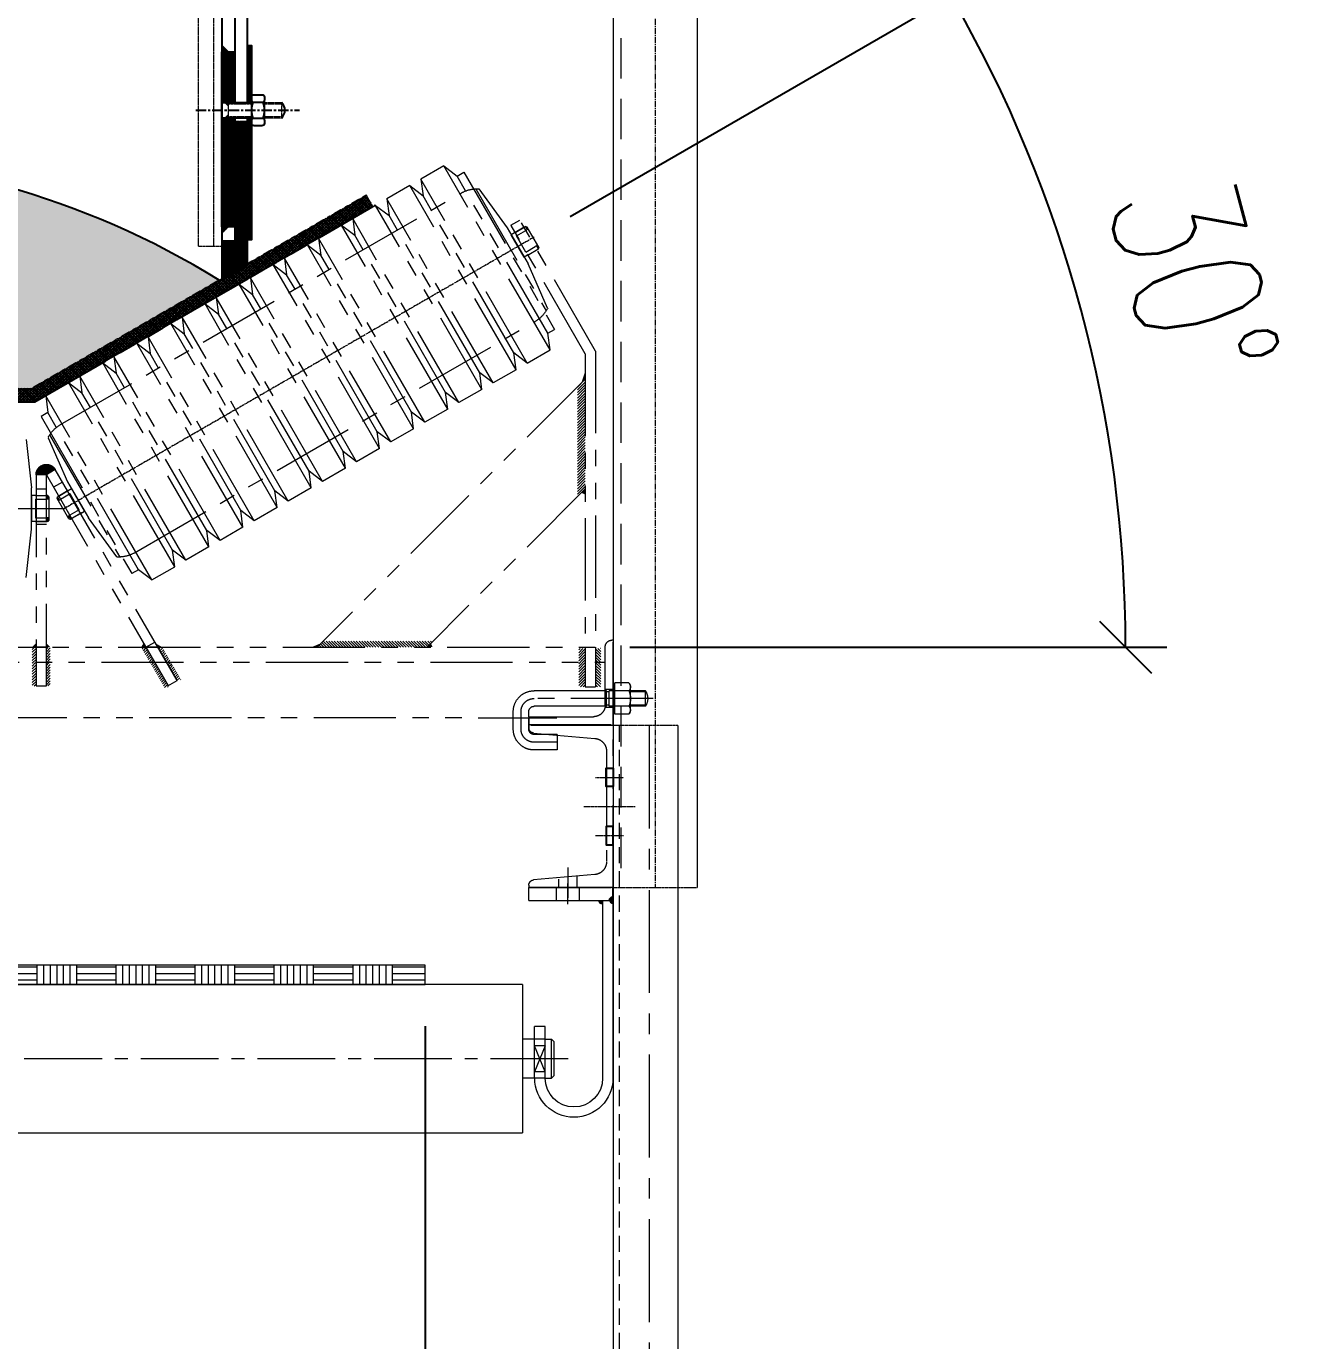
# Model space of a CAD drawing. Header units: millimetres. Extents: x -243837 to -5443, y 40 to 285140.
# Drawn here: x -50875 to -46911, y 73279 to 77337 of the extents above; entities that cross this region are included whole.
import ezdxf

# ---------------------------------------------------------------- set-up
doc = ezdxf.new("R2010")
doc.units = ezdxf.units.MM
for name, pattern in [('CENTER', [50.8, 31.75, -6.35, 6.35, -6.35]), ('CENTER2', [1.125, 0.75, -0.125, 0.125, -0.125]), ('CONTINOUS', [0]), ('DASHDOT2', [0.5, 0.25, -0.125, 0, -0.125]), ('HIDDEN', [0.375, 0.25, -0.125]), ('PHANTOM', [63.5, 31.75, -6.35, 6.35, -6.35, 6.35, -6.35])]:
    doc.linetypes.add(name, pattern=pattern)
for name, color, linetype in [('CL', 7, 'Continuous'), ('hat1', 6, 'Continuous'), ('REF', 6, 'DASHDOT2')]:
    doc.layers.add(name, color=color, linetype=linetype)
for name, color, linetype, lineweight in [('DIM', 1, 'Continuous', 9), ('OBJECT R', 3, 'Continuous', 25), ('R- PHANTOM', 3, 'PHANTOM', 9), ('R-CENTER', 1, 'CENTER2', 5), ('R-HIDDEN', 3, 'HIDDEN', 9), ('R-OBJECT', 2, 'Continuous', 20)]:
    doc.layers.add(name, color=color, linetype=linetype, lineweight=lineweight)
doc.styles.add('KA', font='romans.shx', dxfattribs={"width": 0.7})
doc.dimstyles.new('Copy of rakesh4', dxfattribs={"dimscale": 160, "dimtxt": 2.5, "dimasz": 1, "dimexe": 0.8, "dimexo": 0.8, "dimgap": 1, "dimtad": 1, "dimdec": 0, "dimlfac": 0.25, "dimzin": 0, "dimdsep": 46, "dimtxsty": 'KA', "dimblk": 'OBLIQUE', "dimcen": 1.5, "dimclrd": 1, "dimclre": 1, "dimclrt": 2, "dimadec": 0, "dimazin": 0, "dimtfac": 1, "dimtdec": 0, "dimtmove": 0, "dimatfit": 2, "dimfxl": 0, "dimtolj": 1, "dimtzin": 0, "dimarcsym": 1})

# ---------------------------------------------------------------- blocks, each defined once
blk = doc.blocks.new('_Oblique')
at = {"color": 0, "linetype": 'ByBlock', "lineweight": -2}
blk.add_line((-0.5, -0.5), (0.5, 0.5), dxfattribs=at)
blk = doc.blocks.new('*D298')
at = {"layer": 'DEFPOINTS', "color": 0, "transparency": 16777216}
for p in [(-53642.9, 74378.1, 139.9), (-49642.8, 74378.1, 139.9), (-53642.9, 72114)]:
    blk.add_point(p, dxfattribs=at)
at = {"layer": 'DIM', "color": 1, "lineweight": -2, "transparency": 16777216}
for p, q in [((-53642.9, 74250.1), (-53642.9, 71986)), ((-49642.8, 74250.1), (-49642.8, 71986)), ((-49642.8, 72114), (-53642.9, 72114))]:
    blk.add_line(p, q, dxfattribs=at)
at = {"layer": 'DIM', "color": 1, "lineweight": -2, "transparency": 16777216, "xscale": 160, "yscale": 160, "zscale": 160, "rotation": 180}
blk.add_blockref('_Oblique', (-53642.9, 72114), dxfattribs=at)
at = {"layer": 'DIM', "color": 1, "lineweight": -2, "transparency": 16777216, "xscale": 160, "yscale": 160, "zscale": 160}
blk.add_blockref('_Oblique', (-49642.8, 72114), dxfattribs=at)
at = {"layer": 'DIM', "color": 2, "transparency": 16777216, "insert": (-51642.8, 72578.7), "char_height": 400, "attachment_point": 5, "style": 'KA'}
blk.add_mtext('\\A1;1000 B/W', dxfattribs=at)
blk = doc.blocks.new('A$C7E6319B4')
at = {"layer": 'R-OBJECT'}
blk.add_hatch(color=1, dxfattribs=at).paths.add_polyline_path([(29.9, 345.6), (29.9, 342.7), (32.8, 342.7, 0.414214)])
blk.add_hatch(color=1, dxfattribs=at).paths.add_polyline_path([(29.9, 345.6), (29.9, 342.7), (32.8, 342.7, 0.414214)])
h = blk.add_hatch(color=1, dxfattribs=at)
h.paths.add_polyline_path([(40.8, 342.7), (37.9, 342.7), (37.9, 339.8, 0.414214)])
h.paths.add_polyline_path([(32.8, 342.7), (29.9, 342.7), (29.9, 339.8, 0.414214)])
h = blk.add_hatch(color=1, dxfattribs=at)
h.paths.add_polyline_path([(40.8, 342.7), (37.9, 342.7), (37.9, 339.8, 0.414214)])
h.paths.add_polyline_path([(32.8, 342.7), (29.9, 342.7), (29.9, 339.8, 0.414214)])
h = blk.add_hatch(dxfattribs=at)
h.set_pattern_fill('AR-PARQ1', color=1, scale=0.1)
h.paths.add_polyline_path([(174.9, 292.7), (1174.9, 292.7), (1174.9, 277.7), (174.9, 277.7)])
for p, q in [((64.9, 339.7), (64.9, 355.7)), ((64.9, 339.7), (64.9, 355.7)), ((29.9, 342.7), (29.9, 352.7)), ((29.9, 352.7), (94.9, 352.7)), ((29.9, 342.7), (29.9, 352.7)), ((55.9, 352.7), (55.9, 342.7)), ((73.9, 352.7), (73.9, 342.7)), ((94.9, 342.7), (94.9, 352.7)), ((29.9, 342.7), (29.9, 205.5)), ((94.9, 342.7), (29.9, 342.7)), ((37.9, 342.7), (37.9, 205.5)), ((99.9, 277.7), (1249.9, 277.7)), ((99.9, 277.7), (99.9, 163.4)), ((82.4, 205.5), (82.4, 245.5)), ((82.4, 245.5), (90.4, 245.5)), ((90.4, 205.5), (90.4, 245.5)), ((77.4, 235.5), (75.4, 233.5)), ((75.4, 207.5), (75.4, 233.5)), ((77.4, 205.5), (77.4, 235.5)), ((82.4, 235.5), (77.4, 235.5)), ((82.4, 235.5), (90.4, 235.5)), ((82.4, 235.5), (90.4, 235.5)), ((90.4, 235.5), (99.9, 235.5)), ((82.4, 210.5), (90.4, 230.5)), ((82.4, 230.5), (90.4, 210.5)), ((82.4, 230.5), (90.4, 230.5)), ((77.4, 205.5), (75.4, 207.5)), ((82.4, 205.5), (77.4, 205.5)), ((82.4, 210.5), (90.4, 210.5)), ((82.4, 210.5), (90.4, 210.5)), ((82.4, 205.5), (90.4, 205.5)), ((90.4, 205.5), (99.9, 205.5)), ((1249.9, 163.4), (99.9, 163.4))]:
    blk.add_line(p, q, dxfattribs=at)
at = {"layer": 'R-OBJECT', "color": 1, "linetype": 'CENTER2', "ltscale": 80}
blk.add_line((64.4, 220.5), (1285.4, 220.5), dxfattribs=at)
at = {"layer": 'R-OBJECT'}
blk.add_lwpolyline([(174.9, 292.7), (1174.9, 292.7), (1174.9, 277.7), (174.9, 277.7)], close=True, dxfattribs=at)
at = {"layer": 'R-OBJECT', "color": 1}
for centre, start, end in [((29.9, 342.7), 0, 90), ((29.9, 342.7), 0, 90), ((37.9, 342.7), 270, 0), ((37.9, 342.7), 270, 0)]:
    blk.add_arc(centre, 2.89, start, end, dxfattribs=at)
at = {"layer": 'R-OBJECT'}
for radius in [30.2, 22.2]:
    blk.add_arc((60.1, 205.5), radius, 180, 0, dxfattribs=at)
blk = doc.blocks.new('*D299')
at = {"layer": 'DEFPOINTS', "color": 0, "transparency": 16777216}
for p in [(-49306.3, 76685.6), (-47541.1, 76117.8), (-50760.4, 75846), (-54198.9, 75420), (-49138.8, 75420)]:
    blk.add_point(p, dxfattribs=at)
at = {"layer": 'DIM', "color": 1, "lineweight": -2, "transparency": 16777216}
for p, q in [((-49195.5, 76749.6), (-47907.5, 77493.2)), ((-49010.8, 75420), (-47352, 75420))]:
    blk.add_line(p, q, dxfattribs=at)
blk.add_arc((-51498.3, 75420), 4018.3, 360, 30, dxfattribs=at)
at = {"layer": 'DIM', "color": 1, "lineweight": -2, "transparency": 16777216, "xscale": 160, "yscale": 160, "zscale": 160}
for p, rotation in [((-48018.4, 77429.2), 119.999999999995), ((-47480, 75420), 269.999999999999)]:
    blk.add_blockref('_Oblique', p, dxfattribs=dict(at, rotation=rotation))
at = {"layer": 'DIM', "color": 2, "transparency": 16777216, "insert": (-47269.2, 76553.2), "char_height": 400, "attachment_point": 5, "rotation": 285, "style": 'KA'}
blk.add_mtext('\\A1;30°', dxfattribs=at)
blk = doc.blocks.new('A$C28B918F8')
at = {"layer": 'R- PHANTOM', "ltscale": 2}
blk.add_hatch(color=256, dxfattribs=at).paths.add_polyline_path([(52.4, 406.3), (52.4, 400.4), (55.4, 397.4)])
for p, q in [((146, 560), (76, 438.7)), ((79.5, 422.8), (161.5, 564.9)), ((151.2, 557), (146, 560)), ((161.5, 564.9), (151.2, 557)), ((161.5, 564.9), (179.2, 554.7)), ((81.2, 435.7), (151.2, 557)), ((97.2, 412.6), (179.2, 554.7)), ((105.8, 407.6), (187.8, 549.7)), ((179.2, 554.7), (177.5, 541.8)), ((187.8, 549.7), (177.5, 541.8)), ((187.8, 549.7), (205.5, 539.4)), ((136.8, 547.2), (82.5, 453)), ((107.5, 420.5), (177.5, 541.8)), ((134.5, 547.1), (112.5, 517)), ((123.5, 397.4), (205.5, 539.4)), ((123.5, 397.4), (205.5, 539.4)), ((457.4, 365.3), (148.1, 543.9)), ((205.5, 539.4), (203.8, 526.6)), ((216.3, 533.2), (221.3, 541.9)), ((219.1, 531.6), (226.5, 538.9)), ((221.3, 541.9), (480.1, 392.5)), ((250.3, 513.6), (223, 540.9)), ((132.2, 392.4), (214.2, 534.4)), ((214.2, 534.4), (203.8, 526.6)), ((214.2, 534.4), (231.9, 524.2)), ((214.5, 534.3), (477.4, 382.5)), ((477.4, 382.5), (216.3, 533.2)), ((229.4, 525.7), (218.3, 536.7)), ((224.7, 528.3), (232.1, 535.7)), ((230.4, 525.1), (237.7, 532.4)), ((236, 521.9), (243.3, 529.2)), ((271.2, 501.5), (243.9, 528.8)), ((44.4, 422), (102.8, 523.1)), ((52.4, 419.9), (109.7, 519.1)), ((88.3, 502.1), (97.3, 517.6)), ((98.6, 518), (97.2, 515.5)), ((97.3, 517.6), (98.6, 518)), ((98.6, 518), (99.5, 517.5)), ((106, 513.8), (99, 517.8)), ((106, 513.8), (99, 517.8)), ((106, 513.8), (99.1, 517.8)), ((99.5, 517.5), (106.4, 513.5)), ((106.9, 513.3), (99.5, 517.5)), ((106.9, 513.3), (99.5, 517.5)), ((109.7, 519.1), (102.8, 523.1)), ((133.8, 405.3), (203.8, 526.6)), ((149.9, 382.2), (231.9, 524.2)), ((149.9, 382.2), (231.9, 524.2)), ((158.5, 377.2), (240.5, 519.2)), ((231.9, 524.2), (230.2, 511.3)), ((240.5, 519.2), (230.2, 511.3)), ((240.5, 519.2), (258.2, 509)), ((241.6, 518.6), (248.9, 526)), ((247.2, 515.4), (254.5, 522.7)), ((252.8, 512.2), (260.1, 519.5)), ((96.4, 516), (98.1, 515)), ((112.5, 517), (96.5, 489.2)), ((105.4, 510.8), (98.1, 515)), ((98.3, 498.4), (105.4, 510.8)), ((99.5, 494.4), (109.5, 511.8)), ((106.9, 513.3), (109.5, 511.8)), ((160.2, 390.1), (230.2, 511.3)), ((176.2, 367), (258.2, 509)), ((176.2, 367), (258.2, 509)), ((258.2, 509), (256.5, 496.1)), ((258.4, 508.9), (265.7, 516.3)), ((264, 505.7), (271.3, 513)), ((292.1, 489.5), (264.8, 516.8)), ((269.6, 502.5), (276.9, 509.8)), ((88.3, 502.1), (88.6, 500.7)), ((90.1, 503.2), (88.6, 500.7)), ((88.6, 500.7), (89.5, 500.2)), ((96, 496.4), (89, 500.5)), ((89.2, 503.7), (90.9, 502.7)), ((96.4, 496.2), (89.5, 500.2)), ((96.9, 495.9), (89.5, 500.2)), ((98.3, 498.4), (90.9, 502.7)), ((184.9, 362), (266.9, 504)), ((266.9, 504), (256.5, 496.1)), ((266.9, 504), (284.5, 493.8)), ((275.2, 499.2), (282.5, 506.5)), ((280.8, 496), (288.1, 503.3)), ((313, 477.4), (285.7, 504.7)), ((286.4, 492.8), (293.7, 500.1)), ((81.4, 455.1), (96.5, 489.2)), ((96.9, 495.9), (99.5, 494.4)), ((186.5, 374.9), (256.5, 496.1)), ((202.5, 351.8), (284.5, 493.8)), ((202.5, 351.8), (284.5, 493.8)), ((211.2, 346.8), (293.2, 488.8)), ((284.5, 493.8), (282.9, 480.9)), ((293.2, 488.8), (282.9, 480.9)), ((292, 489.5), (299.3, 496.8)), ((293.2, 488.8), (310.9, 478.6)), ((297.6, 486.3), (304.9, 493.6)), ((303.2, 483.1), (310.5, 490.4)), ((333.9, 465.3), (306.6, 492.6)), ((308.8, 479.8), (316.1, 487.1)), ((212.9, 359.7), (282.9, 480.9)), ((228.9, 336.6), (310.9, 478.6)), ((228.9, 336.6), (310.9, 478.6)), ((310.9, 478.6), (309.2, 465.7)), ((314.4, 476.6), (321.7, 483.9)), ((320, 473.3), (327.3, 480.7)), ((325.6, 470.1), (332.9, 477.4)), ((354.9, 453.2), (327.5, 480.6)), ((237.5, 331.6), (319.5, 473.6)), ((319.5, 473.6), (309.2, 465.7)), ((319.5, 473.6), (337.2, 463.4)), ((331.2, 466.9), (338.5, 474.2)), ((336.8, 463.6), (344.1, 471)), ((342.4, 460.4), (349.7, 467.7)), ((375.8, 441.2), (348.4, 468.5)), ((239.2, 344.5), (309.2, 465.7)), ((255.2, 321.4), (337.2, 463.4)), ((255.2, 321.4), (337.2, 463.4)), ((263.9, 316.4), (345.9, 458.4)), ((337.2, 463.4), (335.6, 450.5)), ((345.9, 458.4), (335.6, 450.5)), ((345.9, 458.4), (363.6, 448.2)), ((348, 457.2), (355.3, 464.5)), ((353.6, 453.9), (361, 461.3)), ((359.2, 450.7), (366.6, 458)), ((265.6, 329.3), (335.6, 450.5)), ((281.6, 306.2), (363.6, 448.2)), ((281.6, 306.2), (363.6, 448.2)), ((363.6, 448.2), (361.9, 435.3)), ((364.8, 447.5), (372.2, 454.8)), ((396.7, 429.1), (369.4, 456.4)), ((370.4, 444.2), (377.8, 451.5)), ((376, 441), (383.4, 448.3)), ((81.2, 435.7), (76, 438.7)), ((400.3, 266.3), (91, 444.9)), ((290.2, 301.2), (372.2, 443.2)), ((372.2, 443.2), (361.9, 435.3)), ((372.2, 443.2), (389.9, 433)), ((381.7, 437.8), (389, 445.1)), ((387.3, 434.5), (394.6, 441.8)), ((417.6, 417), (390.3, 444.3)), ((392.9, 431.3), (400.2, 438.6)), ((79.5, 422.8), (81.2, 435.7)), ((291.9, 314.1), (361.9, 435.3)), ((307.9, 291), (389.9, 433)), ((307.9, 291), (389.9, 433)), ((316.6, 286), (398.6, 428)), ((389.9, 433), (388.2, 420.1)), ((398.6, 428), (388.2, 420.1)), ((398.5, 428.1), (405.8, 435.4)), ((398.6, 428), (416.2, 417.8)), ((404.1, 424.8), (411.4, 432.1)), ((409.7, 421.6), (417, 428.9)), ((438.5, 404.9), (411.2, 432.3)), ((44.4, 422), (44.4, 166.5)), ((52.4, 419.9), (52.4, 166.5)), ((97.2, 412.6), (79.5, 422.8)), ((97.2, 412.6), (107.5, 420.5)), ((105.8, 407.6), (107.5, 420.5)), ((318.2, 298.9), (388.2, 420.1)), ((334.2, 275.8), (416.2, 417.8)), ((334.2, 275.8), (416.2, 417.8)), ((416.2, 417.8), (414.6, 404.9)), ((415.3, 418.3), (422.6, 425.7)), ((420.9, 415.1), (428.2, 422.4)), ((426.5, 411.9), (433.8, 419.2)), ((459.4, 392.9), (432.1, 420.2)), ((432.1, 408.6), (439.4, 416)), ((105.8, 407.6), (123.5, 397.4)), ((342.9, 270.8), (424.9, 412.8)), ((424.9, 412.8), (414.6, 404.9)), ((424.9, 412.8), (442.6, 402.6)), ((437.7, 405.4), (445, 412.7)), ((443.3, 402.2), (450.6, 409.5)), ((448.9, 398.9), (456.2, 406.3)), ((478.6, 382.5), (453, 408.1)), ((52.4, 400.4), (259.3, 193.5)), ((58.4, 394.2), (52.4, 400.2)), ((58.4, 392.1), (52.4, 398.1)), ((58.4, 390), (52.4, 396)), ((123.5, 397.4), (133.8, 405.3)), ((132.2, 392.4), (133.8, 405.3)), ((344.6, 283.6), (414.6, 404.9)), ((360.6, 260.5), (442.6, 402.6)), ((360.6, 260.5), (442.6, 402.6)), ((369.3, 255.5), (451.3, 397.6)), ((442.6, 402.6), (440.9, 389.7)), ((451.3, 397.6), (440.9, 389.7)), ((468.9, 387.4), (451.3, 397.6)), ((454.5, 395.7), (461.8, 403)), ((460.1, 392.5), (467.4, 399.8)), ((465.7, 389.2), (473, 396.5)), ((487.5, 382.5), (473.9, 396)), ((58.4, 387.9), (52.4, 393.9)), ((58.4, 385.7), (52.4, 391.7)), ((58.4, 383.6), (52.4, 389.6)), ((58.4, 381.5), (52.4, 387.5)), ((132.2, 392.4), (149.9, 382.2)), ((149.9, 382.2), (160.2, 390.1)), ((158.5, 377.2), (160.2, 390.1)), ((370.9, 268.4), (440.9, 389.7)), ((386.9, 245.3), (468.9, 387.4)), ((468.9, 387.4), (467.3, 374.5)), ((471.3, 386), (478.6, 393.3)), ((476.9, 382.8), (486.6, 392.5)), ((871.7, 392.5), (480.1, 392.5)), ((58.4, 379.4), (52.4, 385.4)), ((58.4, 377.3), (52.4, 383.3)), ((58.4, 375.1), (52.4, 381.1)), ((58.4, 373), (52.4, 379)), ((58.4, 370.9), (52.4, 376.9)), ((158.5, 377.2), (176.2, 367)), ((874.4, 382.5), (477.4, 382.5)), ((58.4, 368.8), (52.4, 374.8)), ((58.4, 366.7), (52.4, 372.7)), ((58.4, 364.5), (52.4, 370.5)), ((58.4, 362.4), (52.4, 368.4)), ((58.4, 360.3), (52.4, 366.3)), ((176.2, 367), (186.5, 374.9)), ((184.9, 362), (186.5, 374.9)), ((397.3, 253.2), (467.3, 374.5)), ((472.5, 371.5), (402.5, 250.2)), ((467.3, 374.5), (472.5, 371.5)), ((58.4, 358.2), (52.4, 364.2)), ((58.4, 356), (52.4, 362)), ((58.4, 353.9), (52.4, 359.9)), ((58.4, 351.8), (52.4, 357.8)), ((58.4, 349.7), (52.4, 355.7)), ((184.9, 362), (202.5, 351.8)), ((202.5, 351.8), (212.9, 359.7)), ((211.2, 346.8), (212.9, 359.7)), ((465.9, 357.2), (411.6, 263)), ((467.1, 355.1), (452, 321)), ((58.4, 347.6), (52.4, 353.6)), ((58.4, 345.4), (52.4, 351.4)), ((58.4, 343.3), (52.4, 349.3)), ((58.4, 341.2), (52.4, 347.2)), ((58.4, 339.1), (52.4, 345.1)), ((211.2, 346.8), (228.9, 336.6)), ((483.9, 353.6), (479.9, 316.5)), ((58.4, 337), (52.4, 343)), ((58.4, 334.8), (52.4, 340.8)), ((58.4, 332.7), (52.4, 338.7)), ((58.4, 330.6), (52.4, 336.6)), ((228.9, 336.6), (239.2, 344.5)), ((237.5, 331.6), (239.2, 344.5)), ((58.4, 328.5), (52.4, 334.5)), ((58.4, 326.3), (52.4, 332.3)), ((58.4, 324.2), (52.4, 330.2)), ((58.4, 322.1), (52.4, 328.1)), ((58.4, 320), (52.4, 326)), ((237.5, 331.6), (255.2, 321.4)), ((255.2, 321.4), (265.6, 329.3)), ((263.9, 316.4), (265.6, 329.3)), ((367.5, 167.7), (461.5, 330.5)), ((468.4, 326.5), (374.4, 163.7)), ((461.5, 330.5), (464.4, 333.4)), ((461.5, 330.5), (468.4, 326.5)), ((461.6, 330.4), (464.8, 333.6)), ((461.7, 330.3), (465.1, 333.7)), ((461.8, 330.3), (465.4, 333.9)), ((461.8, 331), (463.9, 333.1)), ((461.9, 330.2), (465.7, 334)), ((462, 330.1), (466, 334.1)), ((462.1, 330.1), (466.2, 334.2)), ((462.3, 330), (466.5, 334.2)), ((462.4, 330), (466.7, 334.3)), ((462.5, 329.9), (466.9, 334.3)), ((462.5, 331.8), (463, 332.4)), ((462.6, 329.8), (467.1, 334.4)), ((462.7, 329.8), (467.3, 334.4)), ((462.8, 329.7), (467.5, 334.4)), ((462.9, 329.6), (467.7, 334.4)), ((463, 329.6), (467.9, 334.5)), ((463.2, 329.5), (468.1, 334.5)), ((463.3, 329.4), (468.3, 334.5)), ((463.4, 329.4), (468.5, 334.5)), ((463.5, 329.3), (468.6, 334.5)), ((463.6, 329.2), (468.8, 334.5)), ((463.7, 329.2), (469, 334.4)), ((463.8, 329.1), (469.1, 334.4)), ((463.9, 329), (469.3, 334.4)), ((464.1, 329), (469.5, 334.4)), ((464.2, 328.9), (469.6, 334.4)), ((464.3, 328.9), (469.8, 334.3)), ((464.4, 328.8), (469.9, 334.3)), ((464.5, 328.7), (470.1, 334.3)), ((464.6, 328.7), (470.2, 334.3)), ((464.7, 328.6), (470.4, 334.2)), ((464.8, 328.5), (470.5, 334.2)), ((464.9, 328.5), (470.6, 334.2)), ((465.1, 328.4), (470.8, 334.1)), ((465.2, 328.3), (470.9, 334.1)), ((465.3, 328.3), (471, 334)), ((465.4, 328.2), (471.2, 334)), ((465.5, 328.1), (471.3, 333.9)), ((465.6, 328.1), (471.4, 333.9)), ((465.7, 328), (471.5, 333.8)), ((465.8, 327.9), (471.7, 333.8)), ((466, 327.9), (471.8, 333.7)), ((466.1, 327.8), (471.9, 333.7)), ((466.2, 327.8), (472, 333.6)), ((466.3, 327.7), (472.1, 333.5)), ((466.4, 327.6), (472.3, 333.5)), ((466.5, 327.6), (472.4, 333.4)), ((466.6, 327.5), (472.5, 333.4)), ((466.7, 327.4), (472.6, 333.3)), ((466.9, 327.4), (472.7, 333.2)), ((467, 327.3), (472.8, 333.1)), ((467.1, 327.2), (472.9, 333.1)), ((467.2, 327.2), (473, 333)), ((467.3, 327.1), (473.1, 332.9)), ((467.4, 327), (473.2, 332.9)), ((467.5, 327), (473.3, 332.8)), ((467.6, 326.9), (473.4, 332.7)), ((467.8, 326.8), (473.5, 332.6)), ((467.9, 326.8), (473.6, 332.5)), ((468, 326.7), (473.7, 332.5)), ((468.1, 326.7), (473.8, 332.4)), ((468.2, 326.6), (473.9, 332.3)), ((468.3, 326.5), (474, 332.2)), ((468.4, 326.5), (474.1, 332.1)), ((468.4, 163.5), (468.4, 326.5)), ((468.4, 326.5), (476.4, 326.5)), ((468.6, 326.5), (474.2, 332)), ((468.8, 326.5), (474.3, 331.9)), ((469, 326.5), (474.3, 331.8)), ((469.1, 326.5), (474.4, 331.7)), ((469.3, 326.5), (474.5, 331.7)), ((469.5, 326.5), (474.6, 331.6)), ((469.7, 326.5), (474.7, 331.5)), ((469.8, 326.5), (474.7, 331.4)), ((470, 326.5), (474.8, 331.3)), ((470.2, 326.5), (474.9, 331.2)), ((470.4, 326.5), (475, 331.1)), ((470.5, 326.5), (475, 331)), ((470.7, 326.5), (475.1, 330.8)), ((470.9, 326.5), (475.2, 330.7)), ((471.1, 326.5), (475.2, 330.6)), ((471.3, 326.5), (475.3, 330.5)), ((471.4, 326.5), (475.4, 330.4)), ((471.6, 326.5), (475.4, 330.3)), ((471.8, 326.5), (475.5, 330.2)), ((472, 326.5), (475.6, 330.1)), ((472.1, 326.5), (475.6, 329.9)), ((472.3, 326.5), (475.7, 329.8)), ((472.5, 326.5), (475.7, 329.7)), ((472.7, 326.5), (475.8, 329.6)), ((472.8, 326.5), (475.8, 329.5)), ((473, 326.5), (475.9, 329.3)), ((473.2, 326.5), (475.9, 329.2)), ((473.4, 326.5), (476, 329.1)), ((473.6, 326.5), (476, 328.9)), ((473.7, 326.5), (476.1, 328.8)), ((473.9, 326.5), (476.1, 328.7)), ((474.1, 326.5), (476.1, 328.5)), ((474.3, 326.5), (476.2, 328.4)), ((474.4, 326.5), (476.2, 328.2)), ((474.6, 326.5), (476.2, 328.1)), ((474.8, 326.5), (476.3, 327.9)), ((475, 326.5), (476.3, 327.8)), ((475.1, 326.5), (476.3, 327.6)), ((475.3, 326.5), (476.3, 327.5)), ((475.5, 326.5), (476.4, 327.3)), ((475.7, 326.5), (476.4, 327.2)), ((475.9, 326.5), (476.4, 327)), ((476, 326.5), (476.4, 326.8)), ((476.2, 326.5), (476.4, 326.7)), ((476.4, 326.5), (476.4, 163.5)), ((476.4, 326.5), (476.4, 326.5)), ((58.4, 317.9), (52.4, 323.9)), ((58.4, 315.7), (52.4, 321.7)), ((58.4, 313.6), (52.4, 319.6)), ((58.4, 311.5), (52.4, 317.5)), ((52.4, 315.6), (174.5, 193.5)), ((263.9, 316.4), (281.6, 306.2)), ((452, 321), (436, 293.2)), ((439, 298.4), (449, 315.8)), ((451.6, 314.3), (449, 315.8)), ((456, 320.9), (462.9, 316.9)), ((468.4, 315.5), (476.4, 315.5)), ((479.9, 284.5), (479.9, 316.5)), ((281.6, 306.2), (291.9, 314.1)), ((290.2, 301.2), (291.9, 314.1)), ((443, 299.4), (450.1, 311.8)), ((450.1, 311.8), (457.5, 307.5)), ((451.1, 292.6), (460.1, 308.1)), ((451.6, 314.3), (458.9, 310)), ((451.6, 314.3), (458.9, 310)), ((458.9, 310), (452, 314)), ((452.4, 313.8), (459.3, 309.8)), ((459.2, 306.5), (457.5, 307.5)), ((459.8, 309.5), (458.4, 307)), ((459.8, 309.5), (458.9, 310)), ((460.1, 308.1), (459.8, 309.5)), ((466.4, 309.5), (467.4, 310.5)), ((466.4, 309.5), (466.4, 291.5)), ((466.4, 307.6), (468.4, 307.6)), ((467.4, 310.5), (468.4, 310.5)), ((467.4, 307.6), (467.4, 310.5)), ((475.9, 310.5), (467.9, 310.5)), ((476.9, 310.5), (468.4, 310.5)), ((476.9, 307.6), (468.4, 307.6)), ((476.9, 310.5), (479.9, 310.5)), ((476.9, 307.6), (476.9, 293.3)), ((479.9, 310.5), (479.9, 290.5)), ((290.2, 301.2), (307.9, 291)), ((307.9, 291), (318.2, 298.9)), ((316.6, 286), (318.2, 298.9)), ((441.6, 296.9), (439, 298.4)), ((441.2, 297.1), (448.2, 293.1)), ((441.6, 296.9), (448.9, 292.7)), ((442.4, 296.4), (449.3, 292.4)), ((443, 299.4), (450.3, 295.2)), ((451.2, 294.7), (449.8, 292.2)), ((452.1, 294.2), (450.3, 295.2)), ((316.6, 286), (334.2, 275.8)), ((413.9, 263.1), (436, 293.2)), ((449.8, 292.2), (448.9, 292.7)), ((451.1, 292.6), (449.8, 292.2)), ((466.4, 293.3), (468.4, 293.3)), ((466.4, 291.5), (467.4, 290.5)), ((467.4, 290.5), (467.4, 293.3)), ((467.4, 290.5), (468.4, 290.5)), ((475.9, 290.5), (467.9, 290.5)), ((476.9, 293.3), (468.4, 293.3)), ((468.4, 290.5), (476.4, 290.5)), ((476.9, 290.5), (468.4, 290.5)), ((476.9, 290.5), (468.4, 290.5)), ((468.4, 288), (476.4, 288)), ((476.9, 290.5), (479.9, 290.5)), ((483.9, 247.3), (479.9, 284.5)), ((334.2, 275.8), (344.6, 283.6)), ((342.9, 270.8), (344.6, 283.6)), ((342.9, 270.8), (360.6, 260.5)), ((360.6, 260.5), (370.9, 268.4)), ((369.3, 255.5), (370.9, 268.4)), ((386.9, 245.3), (369.3, 255.5)), ((386.9, 245.3), (397.3, 253.2)), ((397.3, 253.2), (402.5, 250.2)), ((30.9, 198.8), (31.9, 198.8)), ((30.9, 133.8), (30.9, 198.8)), ((36.9, 148.8), (36.9, 193.8)), ((1301.9, 193.5), (36.9, 193.5)), ((44.4, 192.9), (44.4, 162.9)), ((52.4, 192.9), (52.4, 162.9)), ((170.9, 197.1), (171.9, 198.1)), ((171.9, 196.1), (174, 198.1)), ((173, 195), (176.1, 198.1)), ((174, 194), (178.2, 198.1)), ((175.7, 193.5), (180.3, 198.1)), ((177.8, 193.5), (182.5, 198.1)), ((179.9, 193.5), (184.6, 198.1)), ((182, 193.5), (186.7, 198.1)), ((184.2, 193.5), (188.8, 198.1)), ((186.3, 193.5), (190.9, 198.1)), ((188.4, 193.5), (193.1, 198.1)), ((190.5, 193.5), (195.2, 198.1)), ((192.6, 193.5), (197.3, 198.1)), ((194.8, 193.5), (199.4, 198.1)), ((196.9, 193.5), (201.6, 198.1)), ((199, 193.5), (203.7, 198.1)), ((201.1, 193.5), (205.8, 198.1)), ((203.3, 193.5), (207.9, 198.1)), ((205.4, 193.5), (210, 198.1)), ((207.5, 193.5), (212.2, 198.1)), ((209.6, 193.5), (214.3, 198.1)), ((211.7, 193.5), (216.4, 198.1)), ((213.9, 193.5), (218.5, 198.1)), ((216, 193.5), (220.6, 198.1)), ((218.1, 193.5), (222.8, 198.1)), ((220.2, 193.5), (224.9, 198.1)), ((222.3, 193.5), (227, 198.1)), ((224.5, 193.5), (229.1, 198.1)), ((226.6, 193.5), (231.3, 198.1)), ((228.7, 193.5), (233.4, 198.1)), ((230.8, 193.5), (235.5, 198.1)), ((233, 193.5), (237.6, 198.1)), ((235.1, 193.5), (239.7, 198.1)), ((237.2, 193.5), (241.9, 198.1)), ((239.3, 193.5), (244, 198.1)), ((241.4, 193.5), (246.1, 198.1)), ((243.6, 193.5), (248.2, 198.1)), ((245.7, 193.5), (250.3, 198.1)), ((247.8, 193.5), (252.5, 198.1)), ((249.9, 193.5), (254.6, 198.1)), ((252, 193.5), (255.7, 197.1)), ((254.2, 193.5), (256.8, 196.1)), ((256.3, 193.5), (257.8, 195)), ((258.4, 193.5), (258.9, 194)), ((382.5, 193.5), (391.7, 193.5)), ((391.6, 193.5), (384.7, 197.3)), ((468.4, 189.9), (465.4, 192.9)), ((468.4, 192), (466.9, 193.5)), ((468.4, 193.5), (476.4, 193.5)), ((476.4, 193.5), (468.4, 193.5)), ((479.4, 191.6), (477.5, 193.5)), ((40.3, 192.3), (40.6, 192.5)), ((40.4, 190.2), (42.7, 192.5)), ((40.4, 188.1), (44.4, 192.1)), ((40.4, 186), (44.4, 190)), ((40.4, 183.8), (44.4, 187.8)), ((40.4, 181.7), (42.4, 183.7)), ((40.4, 179.6), (44.4, 183.6)), ((42.4, 183.7), (44.4, 185.7)), ((57.4, 187.1), (52.4, 192.1)), ((57.4, 185), (52.4, 190)), ((56.5, 183.7), (52.4, 187.8)), ((54.4, 183.7), (52.4, 185.7)), ((57.4, 178.6), (52.4, 183.6)), ((57.4, 189.2), (54.1, 192.5)), ((57.4, 180.7), (54.4, 183.7)), ((57.4, 191.3), (56.2, 192.5)), ((57.4, 182.8), (56.5, 183.7)), ((375.4, 181.2), (373.2, 183.4)), ((376.2, 182.5), (374, 184.7)), ((376.9, 183.9), (374.7, 186.1)), ((377.7, 185.2), (375.5, 187.4)), ((378.5, 186.6), (376.3, 188.8)), ((379.3, 187.9), (377.1, 190.1)), ((380, 189.3), (377.8, 191.4)), ((380.8, 190.6), (378.8, 192.6)), ((381.6, 191.9), (380.9, 192.6)), ((388.1, 181.2), (385.9, 183.4)), ((388.9, 182.5), (386.7, 184.7)), ((389.7, 183.9), (387.5, 186.1)), ((390.4, 185.2), (388.2, 187.4)), ((391.2, 186.6), (389, 188.8)), ((392, 187.9), (389.8, 190.1)), ((392.8, 189.3), (390.6, 191.5)), ((393.5, 190.6), (391.5, 192.6)), ((394.3, 192), (393.7, 192.6)), ((468.4, 187.8), (465.4, 190.8)), ((468.4, 185.6), (465.4, 188.6)), ((468.4, 183.5), (465.4, 186.5)), ((468.4, 181.4), (465.4, 184.4)), ((479.4, 189.5), (476.4, 192.5)), ((479.4, 187.4), (476.4, 190.4)), ((479.4, 185.2), (476.4, 188.2)), ((479.4, 183.1), (476.4, 186.1)), ((479.2, 181.3), (476.4, 184)), ((1314.9, 182), (36.9, 182)), ((40.4, 177.5), (44.4, 181.5)), ((40.4, 175.4), (44.4, 179.4)), ((40.4, 173.2), (44.4, 177.2)), ((40.4, 171.1), (44.4, 175.1)), ((40.4, 169), (44.4, 173)), ((57.4, 176.5), (52.4, 181.5)), ((57.4, 174.4), (52.4, 179.4)), ((57.4, 172.2), (52.4, 177.2)), ((57.4, 170.1), (52.4, 175.1)), ((57.4, 168), (52.4, 173)), ((369.2, 170.4), (367, 172.6)), ((370, 171.8), (367.8, 174)), ((370.7, 173.1), (368.5, 175.3)), ((371.5, 174.5), (369.3, 176.7)), ((372.3, 175.8), (370.1, 178)), ((373.1, 177.1), (370.9, 179.3)), ((371.9, 180.4), (371.6, 180.7)), ((373.8, 178.5), (371.9, 180.4)), ((374, 180.4), (372.4, 182)), ((374.6, 179.8), (374, 180.4)), ((381.9, 170.4), (379.7, 172.6)), ((382.7, 171.8), (380.5, 174)), ((383.4, 173.1), (381.2, 175.3)), ((384.2, 174.5), (382, 176.7)), ((385, 175.8), (382.8, 178)), ((385.8, 177.2), (383.6, 179.4)), ((384.7, 180.4), (384.3, 180.7)), ((386.5, 178.5), (384.7, 180.4)), ((386.8, 180.4), (385.1, 182)), ((387.3, 179.9), (386.8, 180.4)), ((466.4, 181.3), (465.4, 182.3)), ((468.4, 177.1), (465.4, 180.1)), ((468.4, 175), (465.4, 178)), ((468.4, 172.9), (465.4, 175.9)), ((468.4, 170.8), (465.4, 173.8)), ((468.4, 179.3), (466.4, 181.3)), ((477, 181.3), (476.4, 181.9)), ((479.4, 176.8), (476.4, 179.8)), ((479.4, 174.6), (476.4, 177.6)), ((479.4, 172.5), (476.4, 175.5)), ((479.4, 170.4), (476.4, 173.4)), ((479.4, 178.9), (477, 181.3)), ((479.4, 181), (479.2, 181.3)), ((18.7, 165.8), (17.4, 163.7)), ((17.4, 144), (17.4, 163.7)), ((18.7, 165.8), (29.4, 165.8)), ((29.4, 141.8), (29.4, 165.8)), ((29.4, 163.8), (30.9, 163.8)), ((40.4, 166.9), (44.4, 170.9)), ((40.4, 164.8), (44.4, 168.8)), ((40.6, 162.9), (44.4, 166.6)), ((42.8, 162.9), (44.4, 164.5)), ((52.4, 162.9), (44.4, 162.9)), ((57.4, 165.9), (52.4, 170.9)), ((57.4, 163.8), (52.4, 168.8)), ((56.1, 162.9), (52.4, 166.6)), ((54, 162.9), (52.4, 164.5)), ((364.9, 168.3), (364.6, 168.6)), ((367.6, 167.7), (365.4, 169.9)), ((368.4, 169.1), (366.2, 171.3)), ((374.5, 163.6), (367.5, 167.7)), ((375, 162.5), (374.3, 163.2)), ((377.2, 162.4), (375, 164.6)), ((378, 163.7), (375.8, 165.9)), ((378.8, 165.1), (376.6, 167.3)), ((379.6, 166.4), (377.4, 168.6)), ((380.3, 167.7), (378.1, 169.9)), ((381.1, 169.1), (378.9, 171.3)), ((468.4, 168.7), (465.4, 171.7)), ((468.4, 166.5), (465.4, 169.5)), ((468.4, 164.4), (465.4, 167.4)), ((467.2, 163.5), (465.4, 165.3)), ((476.4, 163.5), (468.4, 163.5)), ((479.4, 168.3), (476.4, 171.3)), ((479.4, 166.1), (476.4, 169.1)), ((479.4, 164), (476.4, 167)), ((477.9, 163.5), (476.4, 164.9)), ((0, 153.8), (91.9, 153.8)), ((5.9, 147.8), (5.9, 159.8)), ((5.9, 159.8), (17.4, 159.8)), ((5.9, 159.1), (17.4, 159.1)), ((18.7, 159.8), (29.4, 159.8)), ((30.9, 160.8), (36.9, 160.8)), ((30.9, 159.8), (33.9, 159.8)), ((33.9, 147.8), (33.9, 159.8)), ((33.9, 159.1), (33.9, 159.1)), ((33.9, 159.1), (35.9, 159.1)), ((35.9, 159.8), (91.9, 159.8)), ((35.9, 147.8), (35.9, 159.8)), ((5.9, 148.6), (18.4, 148.6)), ((5.9, 147.8), (17.4, 147.8)), ((18.7, 141.8), (17.4, 144)), ((18.7, 147.8), (29.4, 147.8)), ((29.4, 143.8), (30.9, 143.8)), ((30.9, 147.8), (33.9, 147.8)), ((30.9, 146.8), (36.9, 146.8)), ((33.9, 148.6), (33.9, 148.6)), ((33.9, 148.6), (35.9, 148.6)), ((35.9, 147.8), (91.9, 147.8)), ((95.9, 139.8), (95.9, 143.8)), ((101.9, 130.1), (101.9, 143.8)), ((107.9, 139.8), (107.9, 143.8)), ((18.7, 141.8), (29.4, 141.8)), ((95.9, 133.8), (30.9, 133.8)), ((30.9, 8), (30.9, 133)), ((30.9, 133), (95.9, 133)), ((95.9, 139.8), (45.9, 139.8)), ((1278, 139.8), (74.2, 139)), ((95.9, 139.8), (95.9, 133.8)), ((95.9, 138.8), (95.9, 130.1)), ((95.9, 130.1), (95.9, 138.8)), ((95.9, 134.8), (95.9, 130.1)), ((95.9, 134.8), (95.9, 130.1)), ((95.9, 133), (95.9, 131.2)), ((107.9, 130.1), (107.9, 139.8)), ((92.3, 127.2), (45, 123)), ((73.9, 126.1), (91.9, 126.1)), ((73.9, 126.1), (73.9, 114.1)), ((88.9, 126.1), (91.9, 126.1)), ((35.9, 113.1), (35.9, 28.3)), ((73.9, 120.1), (91.9, 120.1)), ((73.9, 114.1), (91.9, 114.1)), ((65.9, 23.4), (65.9, 0)), ((45, 17.9), (92.3, 13.8)), ((58.9, 16.5), (58.9, 8)), ((72.9, 14.5), (72.9, 8)), ((95.9, 8), (30.9, 8)), ((95.9, 9.8), (95.9, 8))]:
    blk.add_line(p, q, dxfattribs=at)
for centre, radius, start, end in [((135.8, 522.3), 24.9, 60.1947, 92.8576), ((103.5, 466.4), 24.9, 207.1424, 239.8053), ((444.9, 343.8), 24.9, 27.1424, 59.8053), ((468.4, 326.5), 8, 0, 150), ((412.7, 287.9), 24.9, 240.1947, 272.8576), ((31.9, 193.8), 5, 0, 90), ((21.7, 162.8), 4.24, 135, 225), ((15, 153.8), 10.9, 146.6036, 213.3964), ((32.4, 153.8), 15, 156.4634, 203.5366), ((91.9, 143.8), 16, 0, 90), ((91.9, 143.8), 10, 0, 90), ((21.7, 144.8), 4.24, 135, 225), ((45.9, 148.8), 9, 180, 270), ((91.9, 143.8), 4, 0, 90), ((45.9, 113.1), 10, 95, 180), ((91.9, 130.1), 4, 270, 0), ((91.9, 130.1), 10, 270, 0), ((91.9, 130.1), 16, 270, 0), ((91.9, 131.2), 4, 275, 0), ((45.9, 27.9), 10, 180, 265), ((91.9, 9.8), 4, 0, 85)]:
    blk.add_arc(centre, radius, start, end, dxfattribs=at)
for points in [[(55.4, 312.6), (52.4, 311.3), (52.4, 315.6)], [(171.5, 196.5), (170.2, 193.5), (174.5, 193.5)], [(256.3, 196.5), (263.6, 193.5), (259.3, 193.5)], [(382.5, 193.5), (382.5, 193.5), (384.2, 196.5), (379, 193.5)], [(393.4, 196.5), (395.2, 193.5), (391.7, 193.5)], [(468.4, 196.5), (465.4, 193.5), (468.4, 193.5)], [(476.4, 196.5), (479.4, 193.5), (476.4, 193.5)]]:
    blk.add_solid(points, dxfattribs=at)
at = {"layer": 'R-CENTER', "ltscale": 2}
for p, q in [((91.8, 509.9), (455.3, 300)), ((897.4, 300.5), (454.4, 300.5))]:
    blk.add_line(p, q, dxfattribs=at)

msp = doc.modelspace()

# ---------------------------------------------------------------- hatches: boundary and pattern name
at = {"linetype": 'CONTINOUS'}
h = msp.add_hatch(dxfattribs=at)
h.set_pattern_fill('SWAMP', color=8, scale=25)
h.set_pattern_definition([(0, (275285.513, 54922.909), (12.5, 21.6506351), [3.125, -21.875]), (90, (275287.075, 54922.909), (-12.5, 21.65063508), [1.5625, -41.7387702]), (90, (275287.466, 54922.909), (-12.5, 21.65063508), [1.25, -42.0512702]), (90, (275286.685, 54922.909), (-12.5, 21.65063508), [1.25, -42.0512702]), (60, (275287.857, 54922.909), (-12.5, 21.6506351), [1, -24]), (120, (275286.294, 54922.909), (-25, 1e-08), [1, -24])])
h.paths.add_polyline_path([(-53007.12, 76553.33), (-52426.38, 76218.04), (-50859.86, 76218.04), (-50279.12, 76553.33, 0.2832801)])
at = {"layer": 'DIM'}
h = msp.add_hatch(color=6, dxfattribs=at)
h.dxf.hatch_style = 1
h.paths.add_polyline_path([(-50251.12, 77091.53), (-50261.12, 77101.53), (-50251.12, 77101.53)])
h = msp.add_hatch(color=6, dxfattribs=at)
h.dxf.hatch_style = 1
h.paths.add_polyline_path([(-50251.12, 77063.53), (-50261.12, 77053.53), (-50251.12, 77053.53)])
at = {"layer": 'hat1'}
h = msp.add_hatch(dxfattribs=at)
h.set_pattern_fill('ANSI37', color=256, scale=25, style=0)
h.set_pattern_definition([(135, (302503.0015, 46701.1173), (2.20970869, 2.20970869), []), (45, (302503.0015, 46701.1173), (2.20970869, -2.20970869), [])])
h.paths.add_polyline_path([(-50231.12, 77513.27), (-50191.12, 77513.27), (-50191.12, 77493.27), (-50231.12, 77493.27)])
h.paths.add_polyline_path([(-50231.12, 77043.67), (-50191.12, 77043.67), (-50191.12, 76599.51), (-50271.12, 76553.27), (-50271.12, 76673.27), (-50231.12, 76673.27)])
h = msp.add_hatch(dxfattribs=at)
h.set_pattern_fill('ANSI31', color=256, scale=0.333333, style=0)
h.set_pattern_definition([(135, (302503.001523, 46694.717333), (0.0294627825494, 0.0294627825494), [])])
h.paths.add_polyline_path([(-50271.12, 77257.53), (-50271.12, 77277.53), (-50251.12, 77257.53)])
h = msp.add_hatch(dxfattribs=at)
h.set_pattern_fill('ANSI31', color=256, scale=25, style=0)
h.set_pattern_definition([(135, (291887.7393, 33749.51), (2.20970869, 2.20970869), [])])
h.paths.add_polyline_path([(-50191.12, 77277.53), (-50179.12, 77277.53), (-50179.12, 77101.53), (-50191.12, 77101.53)])
h.paths.add_polyline_path([(-50191.12, 77053.53), (-50179.12, 77053.53), (-50179.12, 77041.53), (-50179.12, 77037.53), (-50179.12, 76677.53), (-50191.12, 76677.53)])
h = msp.add_hatch(dxfattribs=at)
h.set_pattern_fill('ANSI31', color=256, scale=25, style=0)
h.set_pattern_definition([(135, (302503.0015, 46699.7173), (2.20970869, 2.20970869), [])])
h.paths.add_polyline_path([(-50271.12, 77257.53), (-50231.12, 77257.53), (-50231.12, 77101.53), (-50271.12, 77101.53)])
h.paths.add_polyline_path([(-50271.12, 77053.53), (-50239.12, 77053.53), (-50231.12, 77053.53), (-50231.12, 76717.53), (-50271.12, 76717.53)])
h = msp.add_hatch(dxfattribs=at)
h.set_pattern_fill('ANSI31', color=256, scale=0.333333, style=0)
h.set_pattern_definition([(135, (302503.001523, 46709.717333), (0.0294627825494, 0.0294627825494), [])])
h.paths.add_polyline_path([(-50271.12, 76717.53), (-50251.12, 76717.53), (-50271.12, 76697.53)])
at = {"layer": 'REF'}
h = msp.add_hatch(dxfattribs=at)
h.set_pattern_fill('ANSI37', color=8, scale=50, style=0)
h.set_pattern_definition([(45, (294544.448, 50669.1896), (-4.41941738, 4.41941738), []), (135, (294544.448, 50669.1896), (-4.41941738, -4.41941738), [])])
h.paths.add_polyline_path([(-52426.38, 76218.04), (-51643.12, 76218.04), (-51643.12, 76178.04), (-52437.1, 76178.04), (-53481.53, 76781.04), (-53461.53, 76815.68)])
h.paths.add_polyline_path([(-50859.86, 76218.04), (-49824.72, 76815.68), (-49804.72, 76781.04), (-50849.14, 76178.04), (-51643.12, 76178.04), (-51643.12, 76218.04)])

# ---------------------------------------------------------------- linework, layer by layer
at = {"elevation": 5989.03}
for points in [[(-50191.12, 77107.13), (-50191.12, 77513.27), (-50271.12, 77513.27), (-50271.12, 76553.27), (-50191.12, 76599.51), (-50191.12, 77053.53)], [(-50231.12, 77513.27), (-50231.12, 77101.53)], [(-50191.12, 77101.53), (-50191.12, 77277.53), (-50179.12, 77277.53), (-50179.12, 76677.53), (-50191.12, 76677.53), (-50191.12, 77053.53)], [(-50231.12, 77053.53), (-50231.12, 76717.53), (-50271.12, 76717.53), (-50271.12, 77257.53), (-50231.12, 77257.53), (-50231.12, 77101.53)], [(-50179.12, 77053.53), (-50271.12, 77053.53), (-50271.12, 77101.53), (-50179.12, 77101.53)], [(-50231.12, 77053.53), (-50231.12, 76673.27), (-50271.12, 76673.27)]]:
    msp.add_lwpolyline(points, dxfattribs=at)
for points in [[(-50143.12, 77101.53), (-50175.12, 77101.53, -0.1118533), (-50179.12, 77109.53), (-50179.12, 77117.53, -0.4142136), (-50171.12, 77125.53), (-50147.12, 77125.53, -0.4142136), (-50139.12, 77117.53), (-50139.12, 77109.53, -0.1118533)], [(-50143.12, 77053.53, -0.1118533), (-50139.12, 77045.53), (-50139.12, 77037.53, -0.4142136), (-50147.12, 77029.53), (-50171.12, 77029.53, -0.4142136), (-50179.12, 77037.53), (-50179.12, 77045.53, -0.1118533), (-50175.12, 77053.53)]]:
    msp.add_lwpolyline(points, format="xyb", close=True, dxfattribs=at)
at = {"color": 3, "elevation": 775.75}
for points in [[(-49062.84, 74990.06), (-49084.04, 74990.06), (-49084.04, 75046.06), (-49062.84, 75046.06)], [(-49062.84, 74866.06), (-49084.04, 74866.06), (-49084.04, 74810.06), (-49062.84, 74810.06)]]:
    msp.add_lwpolyline(points, close=True, dxfattribs=at)
for centre, start, end in [((-50104.43, 77077.53, 5989.03), 161.24879, 198.75121), ((-50213.82, 77077.53, 5989.03), 341.24879, 18.75121)]:
    msp.add_arc(centre, 74.66, start, end)
at = {"color": 7, "linetype": 'CONTINOUS'}
msp.add_arc((-50107.42, 77077.53, 5989.03), 31.43, 310.22308, 49.77692, dxfattribs=at)
at = {"color": 8, "linetype": 'CONTINOUS'}
msp.add_arc((-51643.12, 74339.01, 5930.4), 2600.71, 58.36726, 121.63274, dxfattribs=at)
at = {"layer": 'CL', "color": 1, "linetype": 'CENTER'}
msp.add_line((-50351.12, 77077.53, 5989.03), (-50031.12, 77077.53, 5989.03), dxfattribs=at)
at = {"layer": 'DIM', "color": 7}
for p, q in [((-50261.12, 77101.53, 5989.03), (-50251.12, 77091.53, 5989.03)), ((-50261.12, 77101.53, 23491.35), (-50251.12, 77101.53, 23491.35)), ((-50251.12, 77101.53, 23491.35), (-50251.12, 77091.54, 14740.19)), ((-50251.12, 77101.53, 5989.03), (-50251.12, 77053.53, 5989.03)), ((-50261.12, 77053.53, 5989.03), (-50251.12, 77063.53, 5989.03)), ((-50251.12, 77053.53, 23491.35), (-50251.12, 77063.52, 14740.19)), ((-50261.12, 77053.53, 23491.35), (-50251.12, 77053.53, 23491.35))]:
    msp.add_line(p, q, dxfattribs=at)
at = {"layer": 'R-CENTER', "ltscale": 25}
msp.add_line((-48932.84, 78287.9, -4729.31), (-48932.84, 74678.06, 5637.44), dxfattribs=at)
at = {"layer": 'R-CENTER'}
for p, q in [((-50343.12, 76657.53, 6384.65), (-50343.12, 77918.04, 3556.57)), ((-50295.12, 76657.53, 6501.92), (-50295.12, 77918.04, 3570.33)), ((-50271.12, 76657.53, -4704.44), (-50271.12, 77898.04, -4704.44)), ((-50251.12, 77257.53, 5989.03), (-50271.12, 77277.53, 5989.03)), ((-50251.12, 77097.53, 5989.03), (-50179.12, 77097.53, 5989.03)), ((-50179.12, 77113.53, 5989.03), (-50179.12, 77041.53, 5989.03)), ((-50139.12, 77113.53, 5989.03), (-50139.12, 77041.53, 5989.03)), ((-50139.12, 77101.53, 5989.03), (-50087.12, 77101.53, 5989.03)), ((-50139.12, 77097.53, 5989.03), (-50087.12, 77097.53, 5989.03)), ((-50087.12, 77101.53, 5989.03), (-50087.12, 77053.53, 5989.03)), ((-50179.12, 77057.53, 5989.03), (-50251.12, 77057.53, 5989.03)), ((-50087.12, 77057.53, 5989.03), (-50139.12, 77057.53, 5989.03)), ((-50271.12, 77053.53, 5989.03), (-50239.12, 77053.53, 5989.03)), ((-50231.12, 77043.67, 5989.03), (-50191.12, 77043.67, 5989.03)), ((-50087.12, 77053.53, 5989.03), (-50139.12, 77053.53, 5989.03)), ((-50251.12, 76717.53, 5989.03), (-50271.12, 76697.53, 5989.03)), ((-50343.12, 76657.53, 5930.4), (-50295.12, 76657.53, 5930.4)), ((-50295.12, 76657.53, 5930.4), (-50271.12, 76657.53, 5930.4)), ((-48862.84, 75178.06, 775.75), (-49062.84, 75178.06, 775.75)), ((-49116.39, 75018.06, 775.75), (-49030.53, 75018.06, 775.75)), ((-49152.94, 74928.06, 775.75), (-48993.94, 74928.06, 775.75)), ((-49030.85, 74838.06, 775.75), (-49116.71, 74838.06, 775.75)), ((-49062.84, 74678.06, 775.75), (-48802.84, 74678.06, 775.75))]:
    msp.add_line(p, q, dxfattribs=at)
at = {"layer": 'R-CENTER', "color": 8, "linetype": 'DASHDOT2'}
for p, q in [((-49824.72, 76815.68, 5930.4), (-50859.86, 76218.04, 5930.4)), ((-49804.72, 76781.04, 5930.4), (-49824.72, 76815.68, 5930.4)), ((-49797.33, 76785.3, 5930.4), (-50849.14, 76178.04, 5930.4)), ((-50849.14, 76178.04, 5930.4), (-49804.72, 76781.04, 5930.4)), ((-52426.38, 76218.04, 5930.4), (-50859.86, 76218.04, 5930.4)), ((-52437.1, 76178.04, 5930.4), (-50849.14, 76178.04, 5930.4))]:
    msp.add_line(p, q, dxfattribs=at)
at = {"layer": 'R-CENTER', "color": 1, "linetype": 'CENTER', "ltscale": 10}
msp.add_line((-48950.84, 75178.06, 775.75), (-48950.84, 71073.24, 775.75), dxfattribs=at)
at = {"layer": 'R-HIDDEN', "ltscale": 500}
msp.add_line((-49038.84, 78238.04, 775.75), (-49038.84, 74678.06, 775.75), dxfattribs=at)
at = {"layer": 'R-HIDDEN', "color": 3, "linetype": 'HIDDEN', "ltscale": 200}
msp.add_line((-49044.04, 75178.06, 775.75), (-49044.04, 71113.23, 775.75), dxfattribs=at)
at = {"layer": 'R-OBJECT'}
for p, q in [((-49062.84, 78238.04, 775.75), (-49062.84, 74678.06, 775.75)), ((-48802.84, 78238.04, 775.75), (-48802.84, 74678.06, 775.75)), ((-49062.84, 75178.06, 775.75), (-49062.84, 71553.23, 775.75)), ((-48862.84, 75178.06, 775.75), (-48862.84, 71553.23, 775.75))]:
    msp.add_line(p, q, dxfattribs=at)

# ---------------------------------------------------------------- block references
at = {"layer": 'OBJECT R', "linetype": 'CENTER2', "xscale": -4, "yscale": 4, "zscale": 4}
msp.add_blockref('A$C7E6319B4', (-48943.25, 73267.39, 775.75), dxfattribs=at)
at = {"layer": 'R-OBJECT', "linetype": 'CENTER2', "xscale": -4, "yscale": 4, "zscale": 4}
msp.add_blockref('A$C28B918F8', (-48939.18, 74646.19, 775.75), dxfattribs=at)

# ---------------------------------------------------------------- dimensions: what is measured, and where the dimension line sits
at = {"layer": 'DIM'}
dim = msp.add_angular_dim_2l(base=(-47541.05, 76117.81), line1=((-54198.94, 75420.05, 775.75), (-49138.84, 75420.05, 775.75)), line2=((-49306.31, 76685.59, 775.75), (-50760.43, 75846.05, 775.75)), dimstyle='Copy of rakesh4', dxfattribs=at)
dim.commit()
dim.dimension.update_dxf_attribs({"geometry": '*D299', "text_midpoint": (-47269.19, 76553.23, 775.75)})
dim = msp.add_linear_dim(base=(-53642.85, 72113.96, 635.82), p1=(-49642.84, 74378.06, 775.75), p2=(-53642.85, 74378.06, 775.75), angle=180, text='<> B/W', dimstyle='Copy of rakesh4', dxfattribs=at)
dim.commit()
dim.dimension.update_dxf_attribs({"geometry": '*D298', "text_midpoint": (-51642.84, 72578.72, 635.82)})

doc.saveas('drawing.dxf')
